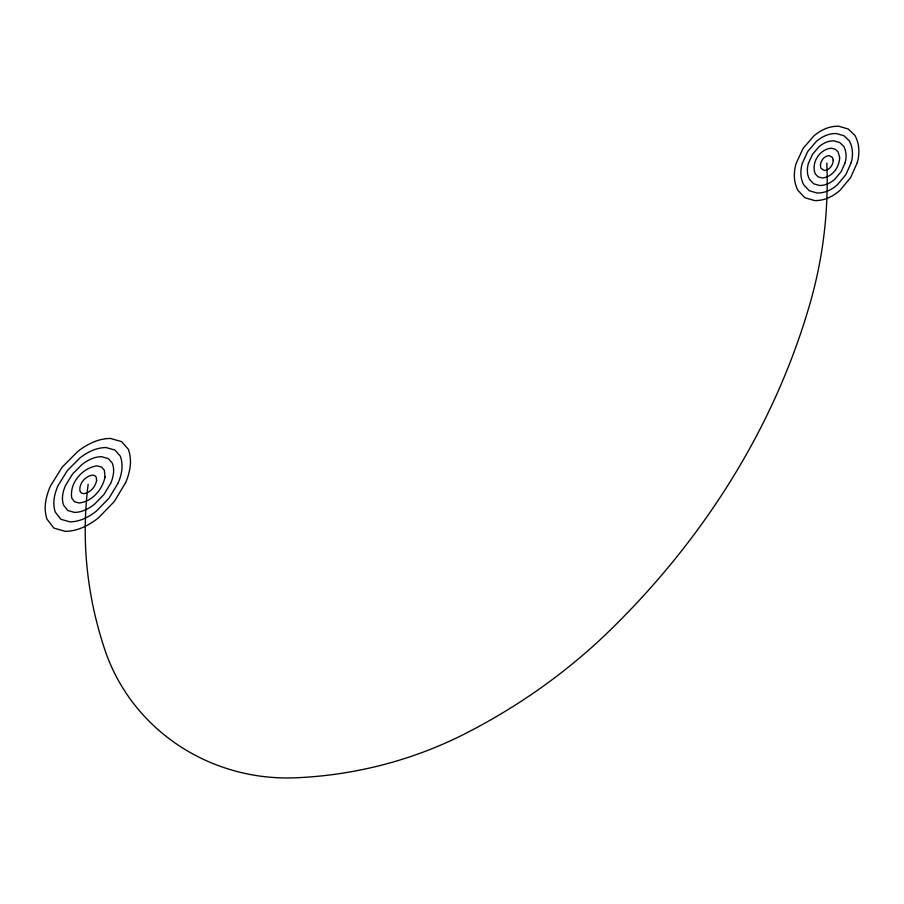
<?xml version="1.0" encoding="UTF-8"?>
<svg xmlns="http://www.w3.org/2000/svg" width="904" height="904" viewBox="0 0 904 904"><rect width="100%" height="100%" fill="white"/><g stroke="black" fill="none" stroke-linecap="round" stroke-linejoin="round"><path stroke-width="1.36" d="M826.798 163.025A579.814 504.703 5.8 0 1 809.984 303.563A907.932 759.812 -4.1 0 1 610.155 630.178A601.036 533.462 0.3 0 1 465.82 733.336A391.579 363.374 2.8 0 1 295.913 777.79A193.219 186.891 -5.8 0 1 104.932 649.999A393.907 375.047 25.7 0 1 88.163 484.352M839.646 157.443C839.522 167.161 832.188 177.41 821.973 177.964L818.063 176.822L815.295 173.884C810.707 162.946 819.826 148.877 831.578 148.211L835.454 149.352L838.121 151.928L839.646 157.443M833.228 160.234C833.16 165.082 829.499 170.212 824.391 170.483L821.058 168.449C818.753 162.98 823.318 155.94 829.194 155.601L832.471 157.465L833.228 160.234M105.056 477.007C102.434 489.505 92.321 501.55 79.111 503.019L74.569 501.731L71.8 498.183C69.088 483.199 82.433 467.696 97.123 465.854L101.621 467.131L104.344 470.238L105.056 477.007M96.615 480.668C95.304 486.917 90.253 492.929 83.654 493.663L81.383 493.019L80.004 491.256C78.637 483.753 85.304 476.001 92.649 475.086L94.909 475.719L96.265 477.278L96.615 480.668M857.297 162.584L850.641 177.579L839.997 190.315A55.167 46.488 28.1 0 1 828.279 197.886A35.358 29.843 28.8 0 1 814.662 200.609L804.831 197.739L797.882 190.326A35.425 29.877 29.6 0 1 794.379 177.127A55.46 46.646 30.2 0 1 796.119 163.477L803.023 148.516L813.736 136.052A55.302 46.375 30.1 0 1 825.341 128.752A35.177 29.448 29.4 0 1 838.686 126.21L848.314 129.035L854.958 135.442A37.279 31.244 28.6 0 1 858.8 149.103A55.008 46.217 28.1 0 1 857.297 162.584M851.206 162.663L845.861 174.664L837.341 184.834A44.138 37.177 28.3 0 1 827.974 190.868A28.273 23.843 28.9 0 1 817.103 193.027L809.261 190.733L803.712 184.823A28.318 23.866 29.5 0 1 800.899 174.291A44.33 37.279 30 0 1 802.266 163.387L807.769 151.42L816.346 141.419A44.228 37.109 29.9 0 1 825.634 135.566A28.148 23.594 29.4 0 1 836.324 133.521L844.042 135.781L849.364 140.922A29.843 25.029 28.7 0 1 852.427 151.872A44.047 37.007 28.3 0 1 851.206 162.663M845.116 162.754L841.093 171.76L834.697 179.365A33.109 27.877 28.5 0 1 827.68 183.874A21.187 17.854 29 0 1 819.544 185.489L813.668 183.772L809.509 179.342A21.221 17.877 29.4 0 1 807.396 171.466A33.222 27.934 29.8 0 1 808.413 163.296L812.526 154.313L818.945 146.81A33.166 27.843 29.7 0 1 825.928 142.391A21.12 17.718 29.3 0 1 833.963 140.855L839.759 142.549L843.76 146.414A22.408 18.803 28.8 0 1 846.042 154.652A33.052 27.775 28.5 0 1 845.116 162.754M125.554 482.77L114.288 501.573L98.592 517.709A65.02 59.472 -15.1 0 1 82.648 527.507A41.64 38.25 -15.9 0 1 65.382 531.36L53.946 528.128L46.997 519.156A41.595 38.431 -15.9 0 1 45.505 502.906A64.873 60.206 -14.9 0 1 50.522 485.934L62.127 467.187L77.857 451.412A64.568 59.901 -13.6 0 1 93.575 442.022A41.098 37.957 -12.8 0 1 110.401 438.44L121.565 441.615L128.357 449.311A43.697 40.115 -13.1 0 1 130.199 466.057A64.704 59.178 -14 0 1 125.554 482.77M110.627 483.403L103.824 494.68L94.4 504.319A38.951 35.731 -14.8 0 1 84.863 510.138A24.916 22.916 -15.3 0 1 74.557 512.421L67.732 510.489L63.562 505.144A24.905 22.984 -15.2 0 1 62.636 495.448A38.895 35.99 -14.7 0 1 65.608 485.301L72.535 474.046L81.97 464.532A38.793 35.889 -13.9 0 1 91.417 458.859A24.724 22.803 -13.4 0 1 101.576 456.678L108.299 458.588L112.378 463.232A26.272 24.148 -13.6 0 1 113.463 473.346A38.838 35.629 -14.1 0 1 110.627 483.403M118.096 483.086L109.056 498.127L96.502 511.009A51.969 47.607 -14.9 0 1 83.756 518.806A33.267 30.578 -15.6 0 1 69.981 521.868L60.85 519.28L55.302 512.139A33.245 30.691 -15.6 0 1 54.082 499.177A51.878 48.081 -14.8 0 1 58.071 485.617L67.325 470.611L79.914 457.966A51.686 47.878 -13.8 0 1 92.502 450.418A32.917 30.386 -13.1 0 1 105.994 447.536L114.955 450.079L120.379 456.249A34.996 32.148 -13.4 0 1 121.848 469.696A51.777 47.426 -14.1 0 1 118.096 483.086"/></g></svg>
